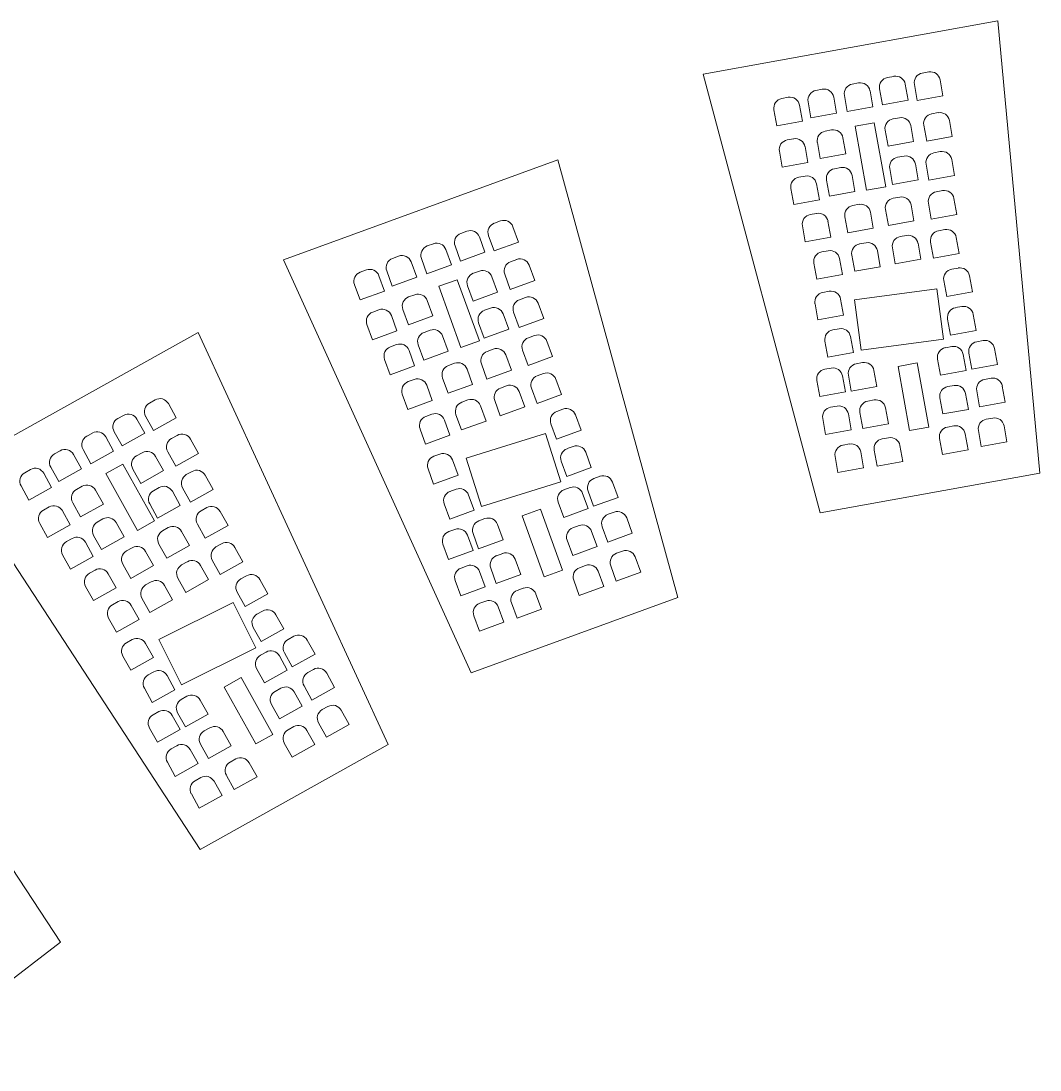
# Model space of a CAD drawing. Header units: millimetres. Extents: x -516 to 436, y -130 to 992.
# Drawn here: x -243.2 to -86.6, y 828.2 to 989.4 of the extents above; entities that cross this region are included whole.
import ezdxf

# ---------------------------------------------------------------- set-up
doc = ezdxf.new("R2010")
doc.units = ezdxf.units.MM

msp = doc.modelspace()

# ---------------------------------------------------------------- linework, layer by layer
at = {"color": 7, "linetype": 'Continuous', "lineweight": 15}
for p, q in [((-93.07, 989.44), (-138.41, 981.24)), ((-86.61, 919.96), (-93.07, 989.44)), ((-138.41, 981.24), (-120.39, 913.86)), ((-109.07, 980.93), (-110.06, 980.75)), ((-103.72, 981.61), (-104.7, 981.43)), ((-101.53, 977.94), (-101.98, 980.4)), ((-120.07, 978.95), (-121.05, 978.77)), ((-114.49, 979.92), (-115.47, 979.74)), ((-112.3, 976.25), (-112.74, 978.71)), ((-111.27, 979.01), (-110.82, 976.55)), ((-106.88, 977.26), (-107.33, 979.72)), ((-105.91, 979.69), (-105.47, 977.23)), ((-125.32, 977.71), (-126.3, 977.53)), ((-122.26, 977.02), (-121.81, 974.56)), ((-117.88, 975.28), (-118.32, 977.74)), ((-116.68, 978), (-116.23, 975.53)), ((-110.82, 976.55), (-106.88, 977.26)), ((-105.47, 977.23), (-101.53, 977.94)), ((-127.51, 975.79), (-127.06, 973.33)), ((-123.13, 974.04), (-123.57, 976.5)), ((-116.23, 975.53), (-112.3, 976.25)), ((-127.06, 973.33), (-123.13, 974.04)), ((-121.81, 974.56), (-117.88, 975.28)), ((-112.09, 973.8), (-115.04, 973.27)), ((-110.32, 963.96), (-112.09, 973.8)), ((-108.22, 974.57), (-109.2, 974.39)), ((-102.28, 975.35), (-103.26, 975.17)), ((-100.09, 971.68), (-100.54, 974.14)), ((-118.64, 972.69), (-119.62, 972.51)), ((-115.04, 973.27), (-113.28, 963.43)), ((-110.41, 972.65), (-109.97, 970.19)), ((-106.03, 970.9), (-106.48, 973.36)), ((-104.47, 973.43), (-104.03, 970.97)), ((-124.47, 971.34), (-125.46, 971.16)), ((-120.83, 970.77), (-120.39, 968.31)), ((-116.45, 969.02), (-116.9, 971.48)), ((-109.97, 970.19), (-106.03, 970.9)), ((-104.03, 970.97), (-100.09, 971.68)), ((-126.67, 969.42), (-126.22, 966.96)), ((-122.28, 967.67), (-122.73, 970.13)), ((-120.39, 968.31), (-116.45, 969.02)), ((-101.93, 969.36), (-102.91, 969.18)), ((-160.72, 968.12), (-202.89, 952.71)), ((-142.27, 900.85), (-160.72, 968.12)), ((-126.22, 966.96), (-122.28, 967.67)), ((-107.51, 968.67), (-108.49, 968.49)), ((-105.32, 965), (-105.77, 967.46)), ((-104.12, 967.44), (-103.68, 964.98)), ((-99.74, 965.69), (-100.18, 968.15)), ((-117.24, 966.91), (-118.22, 966.73)), ((-109.7, 966.75), (-109.26, 964.29)), ((-122.71, 965.6), (-123.69, 965.42)), ((-120.52, 961.93), (-120.96, 964.39)), ((-119.43, 964.99), (-118.99, 962.53)), ((-115.05, 963.24), (-115.49, 965.7)), ((-109.26, 964.29), (-105.32, 965)), ((-103.68, 964.98), (-99.74, 965.69)), ((-124.9, 963.68), (-124.45, 961.22)), ((-118.99, 962.53), (-115.05, 963.24)), ((-113.28, 963.43), (-110.32, 963.96)), ((-101.57, 963.37), (-102.56, 963.19)), ((-124.45, 961.22), (-120.52, 961.93)), ((-114.41, 961.26), (-115.4, 961.08)), ((-108.17, 962.38), (-109.16, 962.21)), ((-105.99, 958.71), (-106.43, 961.18)), ((-103.77, 961.45), (-103.32, 958.99)), ((-99.39, 959.7), (-99.83, 962.16)), ((-120.94, 959.87), (-121.92, 959.69)), ((-116.61, 959.34), (-116.16, 956.88)), ((-112.23, 957.59), (-112.67, 960.05)), ((-110.37, 960.46), (-109.92, 958)), ((-103.32, 958.99), (-99.39, 959.7)), ((-169.54, 958.71), (-170.48, 958.37)), ((-166.76, 955.47), (-167.62, 957.82)), ((-123.13, 957.95), (-122.69, 955.49)), ((-118.75, 956.2), (-119.2, 958.66)), ((-109.92, 958), (-105.99, 958.71)), ((-174.7, 957.13), (-175.64, 956.79)), ((-171.92, 953.89), (-172.78, 956.24)), ((-171.38, 956.44), (-170.52, 954.1)), ((-122.69, 955.49), (-118.75, 956.2)), ((-116.16, 956.88), (-112.23, 957.59)), ((-107.11, 956.48), (-108.09, 956.3)), ((-101.22, 957.38), (-102.21, 957.2)), ((-99.03, 953.71), (-99.48, 956.17)), ((-179.86, 955.2), (-180.8, 954.86)), ((-176.53, 954.86), (-175.67, 952.52)), ((-170.52, 954.1), (-166.76, 955.47)), ((-113.35, 955.35), (-114.33, 955.17)), ((-109.3, 954.56), (-108.86, 952.1)), ((-104.92, 952.81), (-105.36, 955.27)), ((-103.42, 955.46), (-102.97, 953)), ((-185.19, 953.3), (-186.13, 952.95)), ((-181.69, 952.94), (-180.84, 950.59)), ((-177.08, 951.96), (-177.94, 954.31)), ((-175.67, 952.52), (-171.92, 953.89)), ((-119.17, 954.13), (-120.16, 953.96)), ((-116.99, 950.47), (-117.43, 952.93)), ((-115.54, 953.43), (-115.09, 950.97)), ((-111.16, 951.68), (-111.6, 954.14)), ((-102.97, 953), (-99.03, 953.71)), ((-202.89, 952.71), (-174.03, 889.24)), ((-182.41, 950.05), (-183.27, 952.4)), ((-180.84, 950.59), (-177.08, 951.96)), ((-167.05, 952.79), (-167.99, 952.44)), ((-164.27, 949.54), (-165.13, 951.89)), ((-121.37, 952.21), (-120.92, 949.75)), ((-115.09, 950.97), (-111.16, 951.68)), ((-108.86, 952.1), (-104.92, 952.81)), ((-99.2, 951.47), (-100.18, 951.29)), ((-190.15, 951.18), (-191.09, 950.84)), ((-187.37, 947.94), (-188.23, 950.29)), ((-187.03, 951.03), (-186.17, 948.68)), ((-186.17, 948.68), (-182.41, 950.05)), ((-176.2, 949.68), (-179.02, 948.66)), ((-172.78, 940.28), (-176.2, 949.68)), ((-172.77, 951.01), (-173.71, 950.66)), ((-169.99, 947.76), (-170.85, 950.11)), ((-168.89, 950.52), (-168.03, 948.17)), ((-120.92, 949.75), (-116.99, 950.47)), ((-97.01, 947.8), (-97.46, 950.26)), ((-191.99, 948.91), (-191.13, 946.56)), ((-179.02, 948.66), (-175.61, 939.26)), ((-174.61, 948.74), (-173.75, 946.39)), ((-168.03, 948.17), (-164.27, 949.54)), ((-102.46, 948.25), (-115.12, 946.57)), ((-101.44, 940.53), (-102.46, 948.25)), ((-101.39, 949.55), (-100.95, 947.09)), ((-191.13, 946.56), (-187.37, 947.94)), ((-182.72, 947.37), (-183.66, 947.03)), ((-179.94, 944.13), (-180.79, 946.48)), ((-173.75, 946.39), (-169.99, 947.76)), ((-165.68, 946.94), (-166.62, 946.6)), ((-119, 947.89), (-119.98, 947.71)), ((-116.81, 944.22), (-117.26, 946.68)), ((-115.12, 946.57), (-114.1, 938.85)), ((-100.95, 947.09), (-97.01, 947.8)), ((-188.24, 945.05), (-189.18, 944.7)), ((-184.55, 945.11), (-183.69, 942.76)), ((-171.07, 945.31), (-172.01, 944.97)), ((-162.9, 943.7), (-163.76, 946.05)), ((-121.19, 945.97), (-120.75, 943.51)), ((-98.62, 945.55), (-99.6, 945.38)), ((-185.45, 941.8), (-186.31, 944.15)), ((-183.69, 942.76), (-179.94, 944.13)), ((-168.28, 942.07), (-169.14, 944.42)), ((-167.52, 944.68), (-166.66, 942.33)), ((-166.66, 942.33), (-162.9, 943.7)), ((-120.75, 943.51), (-116.81, 944.22)), ((-100.81, 943.63), (-100.37, 941.17)), ((-96.43, 941.88), (-96.87, 944.34)), ((-216.02, 941.55), (-253.79, 920.46)), ((-186.78, 878.26), (-216.02, 941.55)), ((-190.07, 942.78), (-189.21, 940.43)), ((-189.21, 940.43), (-185.45, 941.8)), ((-180.35, 941.92), (-181.29, 941.58)), ((-172.9, 943.05), (-172.04, 940.7)), ((-172.04, 940.7), (-168.28, 942.07)), ((-117.47, 942.15), (-118.46, 941.97)), ((-100.37, 941.17), (-96.43, 941.88)), ((-177.57, 938.68), (-178.43, 941.03)), ((-175.61, 939.26), (-172.78, 940.28)), ((-164.32, 941.1), (-165.25, 940.76)), ((-161.53, 937.86), (-162.39, 940.21)), ((-119.67, 940.23), (-119.22, 937.77)), ((-115.29, 938.48), (-115.73, 940.94)), ((-114.1, 938.85), (-101.44, 940.53)), ((-95.34, 940.32), (-96.33, 940.15)), ((-185.52, 939.7), (-186.46, 939.36)), ((-182.74, 936.46), (-183.59, 938.8)), ((-182.19, 939.65), (-181.33, 937.31)), ((-181.33, 937.31), (-177.57, 938.68)), ((-170.65, 939.01), (-171.59, 938.66)), ((-166.15, 938.84), (-165.29, 936.49)), ((-119.22, 937.77), (-115.29, 938.48)), ((-100.16, 939.41), (-101.15, 939.23)), ((-97.54, 938.4), (-97.09, 935.94)), ((-93.15, 936.66), (-93.6, 939.12)), ((-187.35, 937.43), (-186.49, 935.08)), ((-176.6, 936.83), (-177.54, 936.49)), ((-172.48, 936.74), (-171.63, 934.39)), ((-167.87, 935.76), (-168.73, 938.11)), ((-165.29, 936.49), (-161.53, 937.86)), ((-113.87, 936.93), (-114.86, 936.75)), ((-105.47, 936.88), (-108.42, 936.35)), ((-103.7, 927.03), (-105.47, 936.88)), ((-102.36, 937.49), (-101.91, 935.03)), ((-97.98, 935.74), (-98.42, 938.2)), ((-186.49, 935.08), (-182.74, 936.46)), ((-173.82, 933.59), (-174.68, 935.94)), ((-171.63, 934.39), (-167.87, 935.76)), ((-162.95, 935.26), (-163.88, 934.92)), ((-118.71, 936.1), (-119.69, 935.92)), ((-111.69, 933.26), (-112.13, 935.72)), ((-108.42, 936.35), (-106.65, 926.5)), ((-101.91, 935.03), (-97.98, 935.74)), ((-97.09, 935.94), (-93.15, 936.66)), ((-182.8, 934.35), (-183.74, 934.01)), ((-178.44, 934.56), (-177.58, 932.22)), ((-177.58, 932.22), (-173.82, 933.59)), ((-160.16, 932.02), (-161.02, 934.37)), ((-120.9, 934.18), (-120.46, 931.72)), ((-116.52, 932.43), (-116.97, 934.89)), ((-116.07, 935.01), (-115.62, 932.55)), ((-94.14, 934.53), (-95.12, 934.36)), ((-184.63, 932.08), (-183.77, 929.73)), ((-180.02, 931.11), (-180.87, 933.46)), ((-168.59, 933.37), (-169.53, 933.03)), ((-165.81, 930.13), (-166.67, 932.48)), ((-164.78, 932.99), (-163.92, 930.65)), ((-163.92, 930.65), (-160.16, 932.02)), ((-120.46, 931.72), (-116.52, 932.43)), ((-115.62, 932.55), (-111.69, 933.26)), ((-99.81, 933.42), (-100.8, 933.24)), ((-97.62, 929.75), (-98.07, 932.21)), ((-96.33, 932.61), (-95.89, 930.15)), ((-91.95, 930.87), (-92.4, 933.33)), ((-222.63, 931.21), (-223.5, 930.72)), ((-219.37, 928.45), (-220.59, 930.63)), ((-183.77, 929.73), (-180.02, 931.11)), ((-174.55, 931.2), (-175.48, 930.85)), ((-171.76, 927.95), (-172.62, 930.3)), ((-170.42, 931.1), (-169.57, 928.76)), ((-117.81, 930.26), (-118.8, 930.08)), ((-112.11, 931.2), (-113.09, 931.02)), ((-102.01, 931.5), (-101.56, 929.04)), ((-95.89, 930.15), (-91.95, 930.87)), ((-227.47, 928.83), (-228.34, 928.35)), ((-224.08, 928.68), (-222.86, 926.5)), ((-180.08, 929), (-181.02, 928.66)), ((-176.38, 928.93), (-175.52, 926.58)), ((-169.57, 928.76), (-165.81, 930.13)), ((-159.94, 929.79), (-160.88, 929.44)), ((-157.16, 926.54), (-158.02, 928.89)), ((-115.62, 926.59), (-116.07, 929.05)), ((-114.3, 929.28), (-113.86, 926.82)), ((-109.92, 927.53), (-110.36, 929.99)), ((-101.56, 929.04), (-97.62, 929.75)), ((-224.21, 926.07), (-225.43, 928.25)), ((-222.86, 926.5), (-219.37, 928.45)), ((-177.3, 925.76), (-178.16, 928.11)), ((-175.52, 926.58), (-171.76, 927.95)), ((-161.78, 927.52), (-160.92, 925.17)), ((-120, 928.33), (-119.56, 925.87)), ((-113.86, 926.82), (-109.92, 927.53)), ((-106.65, 926.5), (-103.7, 927.03)), ((-99.86, 927.21), (-100.84, 927.03)), ((-93.88, 928.41), (-94.86, 928.24)), ((-91.69, 924.74), (-92.14, 927.2)), ((-232.26, 926.11), (-233.13, 925.63)), ((-229, 923.35), (-230.22, 925.54)), ((-228.92, 926.3), (-227.7, 924.12)), ((-227.7, 924.12), (-224.21, 926.07)), ((-219.23, 925.75), (-220.1, 925.27)), ((-181.91, 926.73), (-181.05, 924.39)), ((-181.05, 924.39), (-177.3, 925.76)), ((-162.61, 926.05), (-174.8, 922.24)), ((-160.28, 918.62), (-162.61, 926.05)), ((-160.92, 925.17), (-157.16, 926.54)), ((-119.56, 925.87), (-115.62, 926.59)), ((-97.67, 923.54), (-98.12, 926)), ((-96.07, 926.49), (-95.63, 924.03)), ((-215.97, 922.99), (-217.19, 925.18)), ((-158.36, 924.05), (-159.3, 923.71)), ((-115.91, 924.43), (-116.89, 924.25)), ((-109.89, 925.39), (-110.87, 925.21)), ((-107.7, 921.72), (-108.15, 924.18)), ((-102.05, 925.29), (-101.61, 922.82)), ((-95.63, 924.03), (-91.69, 924.74)), ((-237.22, 923.39), (-238.09, 922.9)), ((-233.96, 920.63), (-235.18, 922.81)), ((-233.71, 923.59), (-232.49, 921.4)), ((-232.49, 921.4), (-229, 923.35)), ((-224.6, 923.09), (-225.47, 922.6)), ((-221.34, 920.33), (-222.55, 922.51)), ((-220.68, 923.23), (-219.46, 921.04)), ((-219.46, 921.04), (-215.97, 922.99)), ((-178.84, 922.88), (-179.78, 922.54)), ((-174.8, 922.24), (-172.47, 914.81)), ((-155.58, 920.81), (-156.44, 923.16)), ((-118.1, 922.51), (-117.66, 920.05)), ((-113.72, 920.76), (-114.17, 923.22)), ((-112.08, 923.47), (-111.64, 921.01)), ((-101.61, 922.82), (-97.67, 923.54)), ((-238.67, 920.86), (-237.45, 918.68)), ((-237.45, 918.68), (-233.96, 920.63)), ((-227.58, 921.35), (-230.2, 919.89)), ((-222.73, 912.6), (-227.58, 921.35)), ((-180.68, 920.61), (-179.82, 918.27)), ((-176.06, 919.64), (-176.92, 921.99)), ((-160.19, 921.79), (-159.34, 919.44)), ((-159.34, 919.44), (-155.58, 920.81)), ((-117.66, 920.05), (-113.72, 920.76)), ((-111.64, 921.01), (-107.7, 921.72)), ((-253.79, 920.46), (-215.69, 862.12)), ((-241.79, 920.51), (-242.66, 920.02)), ((-238.53, 917.75), (-239.74, 919.93)), ((-230.2, 919.89), (-225.35, 911.15)), ((-226.05, 920.56), (-224.83, 918.38)), ((-224.83, 918.38), (-221.34, 920.33)), ((-216.95, 920.2), (-217.83, 919.72)), ((-213.69, 917.44), (-214.91, 919.62)), ((-179.82, 918.27), (-176.06, 919.64)), ((-154.24, 919.46), (-155.18, 919.12)), ((-120.39, 913.86), (-86.61, 919.96)), ((-243.24, 917.98), (-242.02, 915.8)), ((-242.02, 915.8), (-238.53, 917.75)), ((-233.84, 917.93), (-234.71, 917.44)), ((-230.58, 915.17), (-231.8, 917.35)), ((-222.01, 917.74), (-222.88, 917.25)), ((-218.41, 917.67), (-217.19, 915.49)), ((-217.19, 915.49), (-213.69, 917.44)), ((-176.36, 917.48), (-177.3, 917.14)), ((-172.47, 914.81), (-160.28, 918.62)), ((-158.84, 917.74), (-159.78, 917.39)), ((-151.46, 916.22), (-152.32, 918.57)), ((-218.75, 914.98), (-219.97, 917.16)), ((-173.58, 914.24), (-174.43, 916.58)), ((-156.06, 914.49), (-156.91, 916.84)), ((-156.07, 917.19), (-155.22, 914.85)), ((-155.22, 914.85), (-151.46, 916.22)), ((-238.92, 914.76), (-239.79, 914.27)), ((-235.66, 912), (-236.88, 914.18)), ((-235.29, 915.4), (-234.07, 913.22)), ((-234.07, 913.22), (-230.58, 915.17)), ((-223.46, 915.21), (-222.24, 913.03)), ((-222.24, 913.03), (-218.75, 914.98)), ((-214.68, 914.65), (-215.55, 914.16)), ((-178.19, 915.21), (-177.33, 912.86)), ((-177.33, 912.86), (-173.58, 914.24)), ((-163.4, 914.42), (-166.22, 913.39)), ((-159.99, 905.02), (-163.4, 914.42)), ((-160.67, 915.47), (-159.81, 913.12)), ((-159.81, 913.12), (-156.06, 914.49)), ((-230.64, 912.92), (-231.51, 912.43)), ((-225.35, 911.15), (-222.73, 912.6)), ((-211.42, 911.89), (-212.64, 914.07)), ((-171.92, 912.96), (-172.86, 912.61)), ((-166.22, 913.39), (-162.81, 903.99)), ((-152.07, 913.96), (-153.01, 913.62)), ((-149.29, 910.72), (-150.14, 913.07)), ((-240.37, 912.23), (-239.15, 910.05)), ((-239.15, 910.05), (-235.66, 912)), ((-227.38, 910.16), (-228.6, 912.34)), ((-220.6, 911.58), (-221.47, 911.09)), ((-217.34, 908.82), (-218.56, 911)), ((-216.13, 912.12), (-214.91, 909.94)), ((-214.91, 909.94), (-211.42, 911.89)), ((-176.55, 911.31), (-177.49, 910.97)), ((-169.14, 909.71), (-170, 912.06)), ((-157.47, 911.9), (-158.41, 911.55)), ((-154.69, 908.65), (-155.54, 911)), ((-153.9, 911.69), (-153.04, 909.35)), ((-235.39, 909.91), (-236.26, 909.42)), ((-232.13, 907.15), (-233.35, 909.33)), ((-232.09, 910.39), (-230.87, 908.21)), ((-230.87, 908.21), (-227.38, 910.16)), ((-173.76, 908.07), (-174.62, 910.42)), ((-173.76, 910.69), (-172.9, 908.34)), ((-172.9, 908.34), (-169.14, 909.71)), ((-159.3, 909.63), (-158.44, 907.28)), ((-153.04, 909.35), (-149.29, 910.72)), ((-226.14, 908.49), (-227.01, 908)), ((-222.88, 905.73), (-224.09, 907.91)), ((-222.05, 909.05), (-220.83, 906.87)), ((-220.83, 906.87), (-217.34, 908.82)), ((-212.4, 909.1), (-213.27, 908.61)), ((-209.14, 906.34), (-210.36, 908.52)), ((-178.38, 909.04), (-177.52, 906.7)), ((-177.52, 906.7), (-173.76, 908.07)), ((-158.44, 907.28), (-154.69, 908.65)), ((-150.77, 907.97), (-151.71, 907.63)), ((-236.84, 907.38), (-235.62, 905.2)), ((-235.62, 905.2), (-232.13, 907.15)), ((-217.68, 906.34), (-218.55, 905.85)), ((-213.85, 906.57), (-212.63, 904.39)), ((-212.63, 904.39), (-209.14, 906.34)), ((-169.2, 907.61), (-170.14, 907.26)), ((-166.42, 904.37), (-167.28, 906.71)), ((-147.99, 904.73), (-148.84, 907.08)), ((-237.15, 847.88), (-275.56, 906.01)), ((-231.86, 905.06), (-232.73, 904.57)), ((-228.6, 902.3), (-229.82, 904.48)), ((-227.59, 905.96), (-226.37, 903.78)), ((-226.37, 903.78), (-222.88, 905.73)), ((-214.42, 903.58), (-215.63, 905.76)), ((-174.66, 905.7), (-175.6, 905.36)), ((-171.88, 902.46), (-172.74, 904.81)), ((-171.04, 905.34), (-170.18, 902.99)), ((-162.81, 903.99), (-159.99, 905.02)), ((-156.45, 905.76), (-157.39, 905.42)), ((-153.67, 902.52), (-154.53, 904.87)), ((-152.6, 905.71), (-151.74, 903.36)), ((-151.74, 903.36), (-147.99, 904.73)), ((-223.21, 903.25), (-224.08, 902.76)), ((-219.13, 903.81), (-217.91, 901.63)), ((-217.91, 901.63), (-214.42, 903.58)), ((-208.57, 904.17), (-209.44, 903.68)), ((-205.31, 901.41), (-206.53, 903.59)), ((-176.5, 903.44), (-175.64, 901.09)), ((-170.18, 902.99), (-166.42, 904.37)), ((-158.29, 903.5), (-157.43, 901.15)), ((-233.31, 902.53), (-232.09, 900.35)), ((-232.09, 900.35), (-228.6, 902.3)), ((-219.95, 900.49), (-221.17, 902.67)), ((-210.02, 901.64), (-208.8, 899.46)), ((-208.8, 899.46), (-205.31, 901.41)), ((-175.64, 901.09), (-171.88, 902.46)), ((-166.03, 902.27), (-166.96, 901.92)), ((-163.24, 899.02), (-164.1, 901.37)), ((-157.43, 901.15), (-153.67, 902.52)), ((-228.33, 900.21), (-229.2, 899.72)), ((-225.07, 897.45), (-226.29, 899.63)), ((-224.66, 900.72), (-223.44, 898.54)), ((-223.44, 898.54), (-219.95, 900.49)), ((-210.61, 900.06), (-222.04, 894.37)), ((-207.14, 893.09), (-210.61, 900.06)), ((-174.03, 889.24), (-142.27, 900.85)), ((-171.8, 900.29), (-172.73, 899.95)), ((-167.86, 900), (-167, 897.65)), ((-206.1, 898.76), (-206.97, 898.27)), ((-202.84, 896), (-204.06, 898.18)), ((-173.63, 898.02), (-172.77, 895.67)), ((-169.01, 897.05), (-169.87, 899.4)), ((-167, 897.65), (-163.24, 899.02)), ((-229.78, 897.68), (-228.56, 895.5)), ((-228.56, 895.5), (-225.07, 897.45)), ((-172.77, 895.67), (-169.01, 897.05)), ((-207.55, 896.23), (-206.33, 894.05)), ((-206.33, 894.05), (-202.84, 896)), ((-201.31, 894.88), (-202.18, 894.39)), ((-226.14, 894.36), (-227.01, 893.87)), ((-222.88, 891.6), (-224.1, 893.78)), ((-222.04, 894.37), (-218.57, 887.39)), ((-198.05, 892.12), (-199.26, 894.3)), ((-227.59, 891.83), (-226.37, 889.65)), ((-226.37, 889.65), (-222.88, 891.6)), ((-218.57, 887.39), (-207.14, 893.09)), ((-205.57, 892.45), (-206.44, 891.96)), ((-202.31, 889.69), (-203.53, 891.87)), ((-202.76, 892.35), (-201.54, 890.17)), ((-201.54, 890.17), (-198.05, 892.12)), ((-222.83, 889.42), (-223.7, 888.93)), ((-219.57, 886.66), (-220.79, 888.84)), ((-209.38, 888.54), (-212.01, 887.08)), ((-204.53, 879.79), (-209.38, 888.54)), ((-207.02, 889.92), (-205.8, 887.74)), ((-205.8, 887.74), (-202.31, 889.69)), ((-198.29, 889.79), (-199.16, 889.3)), ((-195.03, 887.03), (-196.25, 889.21)), ((-224.28, 886.89), (-223.06, 884.71)), ((-212.01, 887.08), (-207.16, 878.34)), ((-203.29, 886.9), (-204.17, 886.41)), ((-199.74, 887.26), (-198.52, 885.08)), ((-198.52, 885.08), (-195.03, 887.03)), ((-223.06, 884.71), (-219.57, 886.66)), ((-217.73, 885.66), (-218.61, 885.17)), ((-200.03, 884.13), (-201.25, 886.32)), ((-214.47, 882.89), (-215.69, 885.08)), ((-204.74, 884.37), (-203.53, 882.18)), ((-203.53, 882.18), (-200.03, 884.13)), ((-196.06, 884.08), (-196.93, 883.6)), ((-192.8, 881.32), (-194.02, 883.51)), ((-222.04, 883.3), (-222.91, 882.81)), ((-218.78, 880.54), (-220, 882.72)), ((-219.18, 883.13), (-217.97, 880.94)), ((-217.97, 880.94), (-214.47, 882.89)), ((-223.49, 880.77), (-222.27, 878.59)), ((-222.27, 878.59), (-218.78, 880.54)), ((-214.2, 880.8), (-215.07, 880.32)), ((-201.32, 881), (-202.19, 880.51)), ((-198.06, 878.24), (-199.28, 880.42)), ((-197.51, 881.56), (-196.29, 879.37)), ((-196.29, 879.37), (-192.8, 881.32)), ((-210.94, 878.04), (-212.16, 880.23)), ((-207.16, 878.34), (-204.53, 879.79)), ((-219.29, 878.06), (-220.16, 877.57)), ((-216.03, 875.3), (-217.25, 877.48)), ((-215.69, 862.12), (-186.78, 878.26)), ((-215.65, 878.28), (-214.43, 876.09)), ((-214.43, 876.09), (-210.94, 878.04)), ((-202.77, 878.47), (-201.55, 876.29)), ((-201.55, 876.29), (-198.06, 878.24)), ((-220.74, 875.53), (-219.52, 873.35)), ((-210.22, 876.03), (-211.09, 875.55)), ((-206.96, 873.27), (-208.18, 875.45)), ((-219.52, 873.35), (-216.03, 875.3)), ((-215.6, 873.17), (-216.48, 872.68)), ((-212.34, 870.41), (-213.56, 872.59)), ((-211.67, 873.5), (-210.45, 871.32)), ((-210.45, 871.32), (-206.96, 873.27)), ((-217.05, 870.64), (-215.84, 868.46)), ((-215.84, 868.46), (-212.34, 870.41)), ((-262.83, 828.22), (-237.15, 847.88))]:
    msp.add_line(p, q, dxfattribs=at)
for centre, start, end in [((-109.79, 979.28), 100.2459, 190.2459), ((-108.8, 979.46), 10.2459, 100.2459), ((-104.44, 979.96), 100.2459, 190.2459), ((-103.45, 980.13), 10.2459, 100.2459), ((-120.78, 977.29), 100.2459, 190.2459), ((-119.8, 977.47), 10.2459, 100.2459), ((-115.2, 978.26), 100.2459, 190.2459), ((-114.22, 978.44), 10.2459, 100.2459), ((-126.03, 976.05), 100.2459, 190.2459), ((-125.05, 976.23), 10.2459, 100.2459), ((-108.94, 972.92), 100.2459, 190.2459), ((-107.95, 973.09), 10.2459, 100.2459), ((-103, 973.69), 100.2459, 190.2459), ((-102.01, 973.87), 10.2459, 100.2459), ((-119.36, 971.03), 100.2459, 190.2459), ((-118.37, 971.21), 10.2459, 100.2459), ((-125.19, 969.68), 100.2459, 190.2459), ((-124.21, 969.86), 10.2459, 100.2459), ((-102.64, 967.7), 100.2459, 190.2459), ((-101.66, 967.88), 10.2459, 100.2459), ((-108.23, 967.02), 100.2459, 190.2459), ((-107.24, 967.19), 10.2459, 100.2459), ((-117.95, 965.26), 100.2459, 190.2459), ((-116.97, 965.44), 10.2459, 100.2459), ((-123.42, 963.95), 100.2459, 190.2459), ((-122.44, 964.13), 10.2459, 100.2459), ((-102.29, 961.71), 100.2459, 190.2459), ((-101.31, 961.89), 10.2459, 100.2459), ((-115.13, 959.6), 100.2459, 190.2459), ((-114.15, 959.78), 10.2459, 100.2459), ((-108.89, 960.73), 100.2459, 190.2459), ((-107.91, 960.91), 10.2459, 100.2459), ((-121.66, 958.21), 100.2459, 190.2459), ((-120.67, 958.39), 10.2459, 100.2459), ((-169.97, 956.96), 110.0715, 200.0715), ((-169.03, 957.3), 20.0715, 110.0715), ((-175.12, 955.38), 110.0715, 200.0715), ((-174.18, 955.72), 20.0715, 110.0715), ((-107.82, 954.83), 100.2459, 190.2459), ((-106.84, 955), 10.2459, 100.2459), ((-101.94, 955.73), 100.2459, 190.2459), ((-100.96, 955.9), 10.2459, 100.2459), ((-180.28, 953.45), 110.0715, 200.0715), ((-179.35, 953.8), 20.0715, 110.0715), ((-114.06, 953.7), 100.2459, 190.2459), ((-113.08, 953.88), 10.2459, 100.2459), ((-185.62, 951.54), 110.0715, 200.0715), ((-184.68, 951.89), 20.0715, 110.0715), ((-166.54, 951.38), 20.0715, 110.0715), ((-119.89, 952.48), 100.2459, 190.2459), ((-118.91, 952.66), 10.2459, 100.2459), ((-189.64, 949.77), 20.0715, 110.0715), ((-167.48, 951.03), 110.0715, 200.0715), ((-99.92, 949.82), 100.2459, 190.2459), ((-98.93, 950), 10.2459, 100.2459), ((-190.58, 949.43), 110.0715, 200.0715), ((-173.2, 949.26), 110.0715, 200.0715), ((-172.26, 949.6), 20.0715, 110.0715), ((-183.14, 945.62), 110.0715, 200.0715), ((-182.2, 945.96), 20.0715, 110.0715), ((-166.11, 945.19), 110.0715, 200.0715), ((-165.17, 945.54), 20.0715, 110.0715), ((-119.72, 946.24), 100.2459, 190.2459), ((-118.73, 946.42), 10.2459, 100.2459), ((-187.72, 943.64), 20.0715, 110.0715), ((-171.49, 943.56), 110.0715, 200.0715), ((-170.55, 943.9), 20.0715, 110.0715), ((-99.33, 943.9), 100.2459, 190.2459), ((-98.35, 944.08), 10.2459, 100.2459), ((-188.66, 943.29), 110.0715, 200.0715), ((-180.78, 940.17), 110.0715, 200.0715), ((-179.84, 940.51), 20.0715, 110.0715), ((-118.19, 940.49), 100.2459, 190.2459), ((-117.21, 940.67), 10.2459, 100.2459), ((-164.74, 939.35), 110.0715, 200.0715), ((-163.8, 939.69), 20.0715, 110.0715), ((-96.06, 938.67), 100.2459, 190.2459), ((-95.08, 938.85), 10.2459, 100.2459), ((-185.94, 937.95), 110.0715, 200.0715), ((-185, 938.29), 20.0715, 110.0715), ((-171.07, 937.25), 110.0715, 200.0715), ((-170.14, 937.6), 20.0715, 110.0715), ((-100.88, 937.76), 100.2459, 190.2459), ((-99.9, 937.93), 10.2459, 100.2459), ((-176.09, 935.42), 20.0715, 110.0715), ((-114.59, 935.28), 100.2459, 190.2459), ((-113.61, 935.46), 10.2459, 100.2459), ((-177.03, 935.08), 110.0715, 200.0715), ((-162.43, 933.85), 20.0715, 110.0715), ((-119.43, 934.45), 100.2459, 190.2459), ((-118.44, 934.62), 10.2459, 100.2459), ((-183.22, 932.6), 110.0715, 200.0715), ((-182.28, 932.94), 20.0715, 110.0715), ((-163.37, 933.51), 110.0715, 200.0715), ((-94.86, 932.88), 100.2459, 190.2459), ((-93.87, 933.06), 10.2459, 100.2459), ((-169.02, 931.62), 110.0715, 200.0715), ((-168.08, 931.96), 20.0715, 110.0715), ((-100.53, 931.77), 100.2459, 190.2459), ((-99.55, 931.94), 10.2459, 100.2459), ((-222.77, 929.41), 119.1787, 209.1787), ((-221.89, 929.9), 29.1787, 119.1787), ((-174.97, 929.44), 110.0715, 200.0715), ((-174.03, 929.79), 20.0715, 110.0715), ((-117.54, 928.78), 10.2459, 100.2459), ((-112.82, 929.54), 100.2459, 190.2459), ((-111.84, 929.72), 10.2459, 100.2459), ((-226.74, 927.52), 29.1787, 119.1787), ((-180.5, 927.25), 110.0715, 200.0715), ((-179.56, 927.59), 20.0715, 110.0715), ((-160.37, 928.03), 110.0715, 200.0715), ((-159.43, 928.38), 20.0715, 110.0715), ((-118.53, 928.6), 100.2459, 190.2459), ((-227.61, 927.04), 119.1787, 209.1787), ((-100.58, 925.55), 100.2459, 190.2459), ((-99.59, 925.73), 10.2459, 100.2459), ((-94.6, 926.76), 100.2459, 190.2459), ((-93.61, 926.94), 10.2459, 100.2459), ((-232.4, 924.32), 119.1787, 209.1787), ((-231.53, 924.81), 29.1787, 119.1787), ((-218.5, 924.44), 29.1787, 119.1787), ((-109.62, 923.92), 10.2459, 100.2459), ((-219.37, 923.96), 119.1787, 209.1787), ((-157.85, 922.65), 20.0715, 110.0715), ((-116.63, 922.78), 100.2459, 190.2459), ((-115.64, 922.95), 10.2459, 100.2459), ((-110.61, 923.74), 100.2459, 190.2459), ((-237.36, 921.59), 119.1787, 209.1787), ((-236.49, 922.08), 29.1787, 119.1787), ((-224.74, 921.3), 119.1787, 209.1787), ((-223.86, 921.78), 29.1787, 119.1787), ((-179.27, 921.13), 110.0715, 200.0715), ((-178.33, 921.47), 20.0715, 110.0715), ((-158.79, 922.3), 110.0715, 200.0715), ((-241.05, 919.2), 29.1787, 119.1787), ((-241.93, 918.71), 119.1787, 209.1787), ((-217.1, 918.41), 119.1787, 209.1787), ((-216.22, 918.89), 29.1787, 119.1787), ((-154.67, 917.71), 110.0715, 200.0715), ((-153.73, 918.05), 20.0715, 110.0715), ((-233.98, 916.13), 119.1787, 209.1787), ((-233.11, 916.62), 29.1787, 119.1787), ((-221.28, 916.43), 29.1787, 119.1787), ((-175.84, 916.07), 20.0715, 110.0715), ((-159.26, 915.98), 110.0715, 200.0715), ((-158.32, 916.33), 20.0715, 110.0715), ((-222.15, 915.94), 119.1787, 209.1787), ((-176.78, 915.73), 110.0715, 200.0715), ((-239.06, 912.96), 119.1787, 209.1787), ((-238.19, 913.45), 29.1787, 119.1787), ((-214.82, 912.85), 119.1787, 209.1787), ((-213.95, 913.34), 29.1787, 119.1787), ((-229.91, 911.61), 29.1787, 119.1787), ((-172.35, 911.2), 110.0715, 200.0715), ((-171.41, 911.55), 20.0715, 110.0715), ((-152.49, 912.21), 110.0715, 200.0715), ((-151.55, 912.55), 20.0715, 110.0715), ((-230.78, 911.12), 119.1787, 209.1787), ((-220.74, 909.78), 119.1787, 209.1787), ((-219.87, 910.27), 29.1787, 119.1787), ((-176.97, 909.56), 110.0715, 200.0715), ((-176.03, 909.9), 20.0715, 110.0715), ((-157.89, 910.14), 110.0715, 200.0715), ((-156.95, 910.49), 20.0715, 110.0715), ((-235.53, 908.11), 119.1787, 209.1787), ((-234.66, 908.6), 29.1787, 119.1787), ((-211.67, 907.79), 29.1787, 119.1787), ((-226.28, 906.69), 119.1787, 209.1787), ((-225.4, 907.18), 29.1787, 119.1787), ((-212.54, 907.3), 119.1787, 209.1787), ((-168.69, 906.2), 20.0715, 110.0715), ((-150.25, 906.56), 20.0715, 110.0715), ((-216.94, 905.03), 29.1787, 119.1787), ((-169.63, 905.86), 110.0715, 200.0715), ((-151.19, 906.22), 110.0715, 200.0715), ((-232, 903.26), 119.1787, 209.1787), ((-231.13, 903.75), 29.1787, 119.1787), ((-217.82, 904.54), 119.1787, 209.1787), ((-175.09, 903.95), 110.0715, 200.0715), ((-174.15, 904.3), 20.0715, 110.0715), ((-156.88, 904.01), 110.0715, 200.0715), ((-155.94, 904.35), 20.0715, 110.0715), ((-222.48, 901.94), 29.1787, 119.1787), ((-208.71, 902.37), 119.1787, 209.1787), ((-207.84, 902.86), 29.1787, 119.1787), ((-223.35, 901.45), 119.1787, 209.1787), ((-166.45, 900.51), 110.0715, 200.0715), ((-165.51, 900.86), 20.0715, 110.0715), ((-228.47, 898.41), 119.1787, 209.1787), ((-227.6, 898.9), 29.1787, 119.1787), ((-172.22, 898.54), 110.0715, 200.0715), ((-171.28, 898.88), 20.0715, 110.0715), ((-206.24, 896.96), 119.1787, 209.1787), ((-205.37, 897.45), 29.1787, 119.1787), ((-200.57, 893.57), 29.1787, 119.1787), ((-226.28, 892.56), 119.1787, 209.1787), ((-225.41, 893.05), 29.1787, 119.1787), ((-201.45, 893.08), 119.1787, 209.1787), ((-205.71, 890.65), 119.1787, 209.1787), ((-204.84, 891.14), 29.1787, 119.1787), ((-197.56, 888.48), 29.1787, 119.1787), ((-222.97, 887.62), 119.1787, 209.1787), ((-222.1, 888.11), 29.1787, 119.1787), ((-198.43, 887.99), 119.1787, 209.1787), ((-202.56, 885.59), 29.1787, 119.1787), ((-217.87, 883.86), 119.1787, 209.1787), ((-217, 884.35), 29.1787, 119.1787), ((-203.43, 885.1), 119.1787, 209.1787), ((-196.2, 882.29), 119.1787, 209.1787), ((-195.33, 882.77), 29.1787, 119.1787), ((-222.18, 881.5), 119.1787, 209.1787), ((-221.31, 881.99), 29.1787, 119.1787), ((-214.34, 879.01), 119.1787, 209.1787), ((-213.47, 879.5), 29.1787, 119.1787), ((-201.46, 879.21), 119.1787, 209.1787), ((-200.59, 879.69), 29.1787, 119.1787), ((-219.43, 876.26), 119.1787, 209.1787), ((-218.56, 876.75), 29.1787, 119.1787), ((-210.36, 874.24), 119.1787, 209.1787), ((-209.49, 874.72), 29.1787, 119.1787), ((-215.75, 871.37), 119.1787, 209.1787), ((-214.87, 871.86), 29.1787, 119.1787)]:
    msp.add_arc(centre, 1.5, start, end, dxfattribs=at)

doc.saveas('drawing.dxf')
